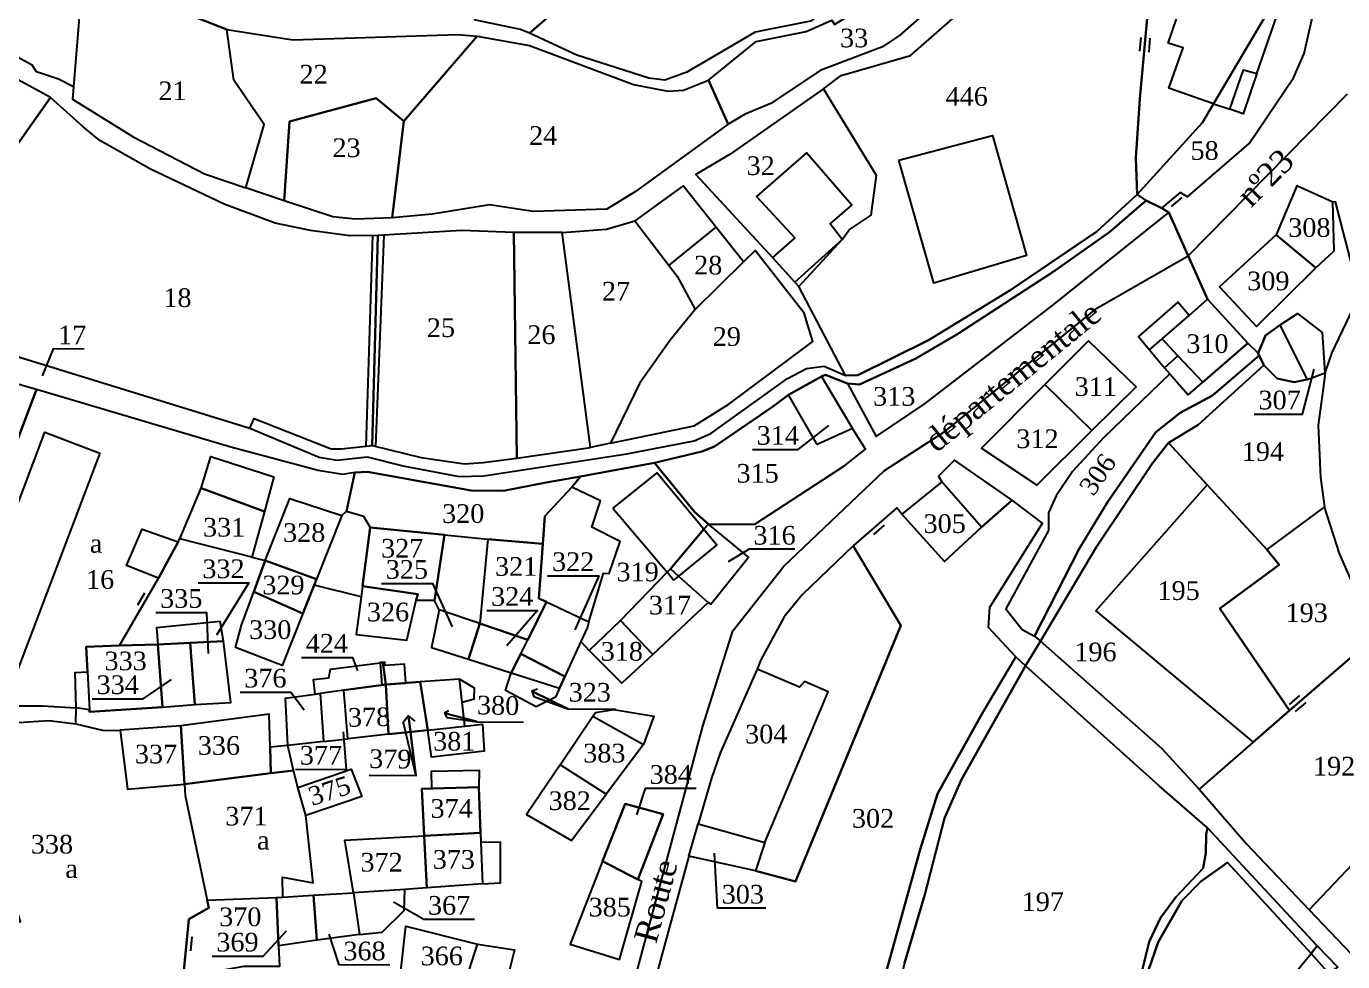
# Model space of a CAD drawing. Extents: x 1207165 to 1207735, y 6152763 to 6153552.
# Drawn here: x 1207288.2 to 1207429.3, y 6153245.1 to 6153345.3 of the extents above; entities that cross this region are included whole.
import ezdxf

# ---------------------------------------------------------------- set-up
doc = ezdxf.new("R2010")
doc.units = 0
doc.linetypes.add('CONTINU', pattern=[0])
doc.layers.get('0').update_dxf_attribs({"linetype": 'CONTINU'})
for name, color, linetype in [('1LIEUDIT', 7, 'CONTINU'), ('1PARCELLE', 7, 'CONTINU'), ('1SUBDFISC', 7, 'CONTINU'), ('1TRONFLUV', 7, 'CONTINU'), ('1ZONCOMM', 7, 'CONTINU'), ('3BATIDUR', 7, 'CONTINU'), ('3BATILEGER', 7, 'CONTINU'), ('3CHEMIN', 7, 'CONTINU'), ('3FISCLINE', 7, 'CONTINUOUS'), ('3FLECHEPAR', 7, 'CONTINU'), ('3LIMNONPARC', 7, 'CONTINU'), ('3MURMI', 7, 'CONTINU'), ('3MURNONMI', 7, 'CONTINU'), ('3PARCELLETEX', 7, 'CONTINU'), ('3PONT', 7, 'CONTINU'), ('3SENTIER', 7, 'CONTINU'), ('3SUBDFISCTEX', 7, 'CONTINU'), ('3ZONCOMMTEX', 7, 'CONTINU')]:
    doc.layers.add(name, color=color, linetype=linetype)
doc.styles.get("Standard").update_dxf_attribs({"font": 'Times New Roman'})

# ---------------------------------------------------------------- blocks, each defined once
blk = doc.blocks.new('MURNOMI')
blk.add_line((-0.75, 0.5), (0.75, 0.5))
blk = doc.blocks.new('MURMI')
for p, q in [((-0.75, 0.5), (0.75, 0.5)), ((-0.75, -0.5), (0.75, -0.5))]:
    blk.add_line(p, q)

msp = doc.modelspace()

# ---------------------------------------------------------------- linework, layer by layer
at = {"layer": '1LIEUDIT'}
for points in [[(1207382.34, 6153244.95), (1207384.54, 6153252.29), (1207386.63, 6153260.46), (1207388.48, 6153264.6), (1207395.33, 6153276.8), (1207396.93, 6153279.44), (1207402.94, 6153289.53), (1207408.96, 6153298.5), (1207410.65, 6153300.69), (1207413.85, 6153302.61), (1207420.88, 6153309.01), (1207420.37, 6153310.05), (1207420.26, 6153310.28), (1207419.18, 6153311.37), (1207414.86, 6153316.09), (1207410.71, 6153325.35), (1207409.93, 6153325.82), (1207408.26, 6153326.66), (1207407.3, 6153327.29), (1207407.15, 6153331.21), (1207407.59, 6153337.55), (1207408.52, 6153347.75)], [(1207274.74, 6153269.9), (1207290.62, 6153270.92), (1207293.5, 6153270.57), (1207293.54, 6153272.3), (1207293.44, 6153276.08), (1207294.77, 6153276.14), (1207294.63, 6153278.83), (1207298.2, 6153278.98), (1207302.39, 6153286.19), (1207304.5, 6153290.07), (1207304.67, 6153290.39), (1207306.97, 6153295.83), (1207313.73, 6153293.34), (1207312.39, 6153288.44), (1207313.83, 6153288.07), (1207316.47, 6153294.73), (1207322.02, 6153292.88), (1207322.54, 6153293.36), (1207323.41, 6153297.49), (1207324.78, 6153297.56), (1207335.9, 6153295.56), (1207339.38, 6153295.54), (1207343.94, 6153296.42), (1207347.62, 6153297.06), (1207355.57, 6153298.54), (1207360.62, 6153299.76), (1207362, 6153300.28), (1207368.21, 6153304.53), (1207369.91, 6153305.81), (1207373.46, 6153307.8), (1207373.88, 6153307.98), (1207376.24, 6153307.03), (1207377.54, 6153306.94), (1207383.59, 6153309.71), (1207387.96, 6153312.29), (1207398.31, 6153319.01), (1207404.38, 6153323.28), (1207408.26, 6153326.66), (1207409.93, 6153325.82), (1207410.71, 6153325.35), (1207414.86, 6153316.09), (1207419.18, 6153311.37), (1207420.26, 6153310.28), (1207420.37, 6153310.05), (1207420.88, 6153309.01), (1207413.85, 6153302.61), (1207410.65, 6153300.69), (1207408.96, 6153298.5), (1207402.94, 6153289.53), (1207396.93, 6153279.44), (1207395.33, 6153276.8), (1207388.48, 6153264.6), (1207386.63, 6153260.46), (1207384.54, 6153252.29), (1207382.34, 6153244.95)]]:
    msp.add_lwpolyline(points, dxfattribs=at)
at = {"layer": '1PARCELLE'}
for points in [[(1207381.79, 6153358.43), (1207380.64, 6153353.5), (1207379.72, 6153351.07), (1207379.49, 6153350.46), (1207373.89, 6153347.04), (1207372.29, 6153345.86), (1207366.35, 6153344.68), (1207359.02, 6153340.38), (1207356.67, 6153339.55), (1207354.95, 6153339.75), (1207347.24, 6153342.21), (1207342.15, 6153344.57), (1207345.35, 6153347.33), (1207349.45, 6153348.79), (1207350.45, 6153349.46), (1207352.47, 6153350.41), (1207364.82, 6153358.61), (1207374.57, 6153370.34), (1207381.79, 6153358.43)], [(1207294.12, 6153349.37), (1207293.26, 6153338.84), (1207291.66, 6153339.66), (1207289.31, 6153340.44), (1207288.82, 6153341.14), (1207274.46, 6153348.98), (1207269.98, 6153351.7), (1207268.52, 6153353.39), (1207266.95, 6153355.91), (1207264.61, 6153361.39), (1207268.67, 6153358.68), (1207278.13, 6153354.03), (1207287.61, 6153349.63), (1207294.12, 6153349.37)], [(1207407.3, 6153327.29), (1207408.26, 6153326.66), (1207409.93, 6153325.82), (1207411.96, 6153327.49), (1207412.69, 6153327.05), (1207419.3, 6153332.77), (1207424.08, 6153339.78), (1207425.2, 6153342.41), (1207426.09, 6153346.31), (1207425.81, 6153347.48), (1207428.51, 6153360.72), (1207427.49, 6153361.57), (1207427.27, 6153360.87), (1207422.02, 6153360.15), (1207421.11, 6153358.88), (1207421.64, 6153358.26), (1207424.13, 6153355.34), (1207423.9, 6153354.79), (1207422.02, 6153350.51), (1207423.1, 6153349.89), (1207415.49, 6153337.02), (1207414.29, 6153334.99), (1207407.3, 6153327.29)], [(1207409.27, 6153356.12), (1207408.52, 6153347.75), (1207407.59, 6153337.55), (1207407.15, 6153331.21), (1207407.3, 6153327.29), (1207414.29, 6153334.99), (1207415.49, 6153337.02), (1207423.1, 6153349.89), (1207422.02, 6153350.51), (1207423.9, 6153354.79), (1207424.13, 6153355.34), (1207421.64, 6153358.26), (1207421.11, 6153358.88), (1207419.59, 6153359.42), (1207414.56, 6153358.21), (1207411.74, 6153357.27), (1207409.27, 6153356.12)], [(1207361.36, 6153339.55), (1207366.45, 6153343.68), (1207371.82, 6153344.75), (1207374.55, 6153345.98), (1207374.84, 6153345.51), (1207380.82, 6153349.2), (1207380.52, 6153349.71), (1207381.07, 6153350.47), (1207383.16, 6153356.68), (1207383.53, 6153357.11), (1207386.58, 6153354.07), (1207384.99, 6153351.53), (1207387.1, 6153349), (1207381.87, 6153344.35), (1207380, 6153343.1), (1207373.32, 6153340.59), (1207368.04, 6153337.03), (1207365.27, 6153335.88), (1207363.46, 6153334.83), (1207361.36, 6153339.55)], [(1207294.12, 6153349.37), (1207293.26, 6153338.84), (1207293.14, 6153337.52), (1207299.65, 6153333.46), (1207307.32, 6153329.5), (1207311.74, 6153328.02), (1207313.7, 6153334.8), (1207310.47, 6153339.53), (1207309.72, 6153344.97), (1207304.95, 6153346.84), (1207294.12, 6153349.37)], [(1207263.63, 6153328.37), (1207276.08, 6153318.36), (1207276.43, 6153318.76), (1207286.85, 6153332.12), (1207290.8, 6153337.69), (1207277.28, 6153345.04), (1207269.71, 6153333.82), (1207266.47, 6153330.78), (1207263.63, 6153328.37)], [(1207311.74, 6153328.02), (1207313.7, 6153334.8), (1207310.47, 6153339.53), (1207309.72, 6153344.97), (1207316.78, 6153343.86), (1207334.46, 6153344.43), (1207336.55, 6153344.27), (1207328.67, 6153335.15), (1207325.72, 6153337.61), (1207316.43, 6153335.1), (1207315.85, 6153326.6), (1207311.74, 6153328.02)], [(1207328.67, 6153335.15), (1207336.55, 6153344.27), (1207342.15, 6153343.27), (1207353.31, 6153339.06), (1207356.97, 6153338.35), (1207358.65, 6153338.46), (1207361.36, 6153339.55), (1207363.46, 6153334.83), (1207353.51, 6153327.61), (1207350.44, 6153325.71), (1207342.53, 6153325.48), (1207337.86, 6153326.18), (1207331.72, 6153325.17), (1207327.44, 6153324.79), (1207328.67, 6153335.15)], [(1207371.02, 6153317.43), (1207375.68, 6153322.45), (1207376.42, 6153323.49), (1207378.78, 6153325.09), (1207379.34, 6153329.34), (1207373.67, 6153338.61), (1207363.67, 6153331.62), (1207360, 6153329.43), (1207368.19, 6153320.55), (1207370.61, 6153317.9), (1207371.02, 6153317.43)], [(1207276.43, 6153318.76), (1207281.09, 6153314.7), (1207285.01, 6153311.53), (1207287.38, 6153309.91), (1207312.18, 6153302.26), (1207312.64, 6153303.28), (1207320.88, 6153300.05), (1207321.99, 6153300.03), (1207325.27, 6153300.39), (1207325.91, 6153322.89), (1207322.89, 6153322.86), (1207318.68, 6153323.43), (1207314.87, 6153324.21), (1207309.43, 6153326.25), (1207301.51, 6153330.01), (1207296.1, 6153333.06), (1207294.3, 6153334.53), (1207290.8, 6153337.69), (1207286.85, 6153332.12), (1207276.43, 6153318.76)], [(1207315.85, 6153326.6), (1207316.43, 6153335.1), (1207325.72, 6153337.61), (1207328.67, 6153335.15), (1207327.44, 6153324.79), (1207323.51, 6153324.63), (1207321.06, 6153324.89), (1207315.85, 6153326.6)], [(1207359.91, 6153314.98), (1207365.11, 6153320.09), (1207358.62, 6153328.21), (1207353.44, 6153324.46), (1207357.97, 6153318.54), (1207359.91, 6153314.98)], [(1207426.45, 6153319.43), (1207428.42, 6153321.24), (1207428.29, 6153326.45), (1207424.42, 6153328.23), (1207422.2, 6153322.98), (1207426.45, 6153319.43)], [(1207408.26, 6153326.66), (1207404.38, 6153323.28), (1207398.31, 6153319.01), (1207387.96, 6153312.29), (1207383.59, 6153309.71), (1207377.54, 6153306.94), (1207376.24, 6153307.03), (1207379.32, 6153301.37), (1207384.59, 6153304.89), (1207398.26, 6153315.44), (1207410.71, 6153325.35), (1207409.93, 6153325.82), (1207408.26, 6153326.66)], [(1207359.91, 6153314.98), (1207357.25, 6153311.7), (1207353.96, 6153307.04), (1207350.85, 6153300.65), (1207348.69, 6153300.2), (1207345.67, 6153323.21), (1207350.42, 6153323.58), (1207353.44, 6153324.46), (1207357.97, 6153318.54), (1207359.91, 6153314.98)], [(1207340.79, 6153299.05), (1207340.49, 6153323.22), (1207334.91, 6153323.42), (1207325.91, 6153322.89), (1207325.27, 6153300.39), (1207330.55, 6153299.11), (1207335.18, 6153298.42), (1207337.19, 6153298.56), (1207340.79, 6153299.05)], [(1207348.69, 6153300.2), (1207345.67, 6153323.21), (1207340.49, 6153323.22), (1207340.79, 6153299.05), (1207348.69, 6153300.2)], [(1207426.45, 6153319.43), (1207422.2, 6153322.98), (1207416.14, 6153317.4), (1207420.11, 6153313.13), (1207426.45, 6153319.43)], [(1207359.91, 6153314.98), (1207357.25, 6153311.7), (1207353.96, 6153307.04), (1207350.85, 6153300.65), (1207359.82, 6153302.52), (1207363.54, 6153304.82), (1207372.54, 6153311.55), (1207371.61, 6153314.57), (1207366.35, 6153321.29), (1207365.11, 6153320.09), (1207359.91, 6153314.98)], [(1207289.31, 6153306.4), (1207287.4, 6153306.94), (1207284.11, 6153308.71), (1207276, 6153315.59), (1207260.29, 6153311.76), (1207260.7, 6153309.14), (1207265.5, 6153288.83), (1207266.14, 6153287.66), (1207270.08, 6153280.54), (1207271.6, 6153277.82), (1207273.02, 6153276.71), (1207277.09, 6153274.1), (1207289.31, 6153306.4)], [(1207419.18, 6153311.37), (1207414.86, 6153316.09), (1207412.86, 6153314.33), (1207411.65, 6153315.76), (1207407.45, 6153312.07), (1207408.62, 6153310.64), (1207410.25, 6153308.71), (1207411.67, 6153310.01), (1207414.34, 6153307.18), (1207419.18, 6153311.37)], [(1207420.88, 6153309.01), (1207422.3, 6153307.56), (1207424.15, 6153307.17), (1207425.54, 6153307.47), (1207427.45, 6153308.2), (1207427.17, 6153312.5), (1207424.54, 6153314.55), (1207422.6, 6153313.29), (1207421.07, 6153312.18), (1207420.26, 6153310.28), (1207420.37, 6153310.05), (1207420.88, 6153309.01)], [(1207419.18, 6153311.37), (1207414.34, 6153307.18), (1207411.67, 6153310.01), (1207410.25, 6153308.71), (1207410.82, 6153308.06), (1207403.68, 6153301.21), (1207400.38, 6153297.61), (1207398.63, 6153295.01), (1207397.79, 6153293.18), (1207397.81, 6153291.28), (1207393.21, 6153282.89), (1207394.99, 6153280.67), (1207396.28, 6153279.96), (1207401.1, 6153289.32), (1207404.13, 6153294.34), (1207409.31, 6153301.84), (1207411.92, 6153303.89), (1207415.38, 6153305.74), (1207420.37, 6153310.05), (1207420.26, 6153310.28), (1207419.18, 6153311.37)], [(1207397.42, 6153306.93), (1207402.07, 6153311.6), (1207407.2, 6153306.69), (1207402.44, 6153301.99), (1207397.42, 6153306.93)], [(1207410.65, 6153300.69), (1207413.85, 6153302.61), (1207420.88, 6153309.01), (1207422.3, 6153307.56), (1207424.15, 6153307.17), (1207425.54, 6153307.47), (1207427.45, 6153308.2), (1207427.23, 6153306.51), (1207426.72, 6153302.57), (1207426.94, 6153296.97), (1207427.4, 6153293.81), (1207421.2, 6153289.24), (1207414.82, 6153296.19), (1207410.65, 6153300.69)], [(1207373.46, 6153307.8), (1207376.78, 6153302.22), (1207373.01, 6153300.51), (1207369.91, 6153305.81), (1207373.46, 6153307.8)], [(1207293.54, 6153272.3), (1207293.44, 6153276.08), (1207294.77, 6153276.14), (1207294.63, 6153278.83), (1207298.2, 6153278.98), (1207302.39, 6153286.19), (1207304.5, 6153290.07), (1207304.67, 6153290.39), (1207306.97, 6153295.83), (1207313.73, 6153293.34), (1207312.39, 6153288.44), (1207313.83, 6153288.07), (1207316.47, 6153294.73), (1207322.02, 6153292.88), (1207322.54, 6153293.36), (1207323.41, 6153297.49), (1207322.11, 6153297.3), (1207319.49, 6153297.72), (1207310.13, 6153300.21), (1207289.31, 6153306.4), (1207277.09, 6153274.1), (1207280.73, 6153272.5), (1207289.93, 6153272.49), (1207293.54, 6153272.3)], [(1207376.78, 6153302.22), (1207373.01, 6153300.51), (1207369.91, 6153305.81), (1207368.21, 6153304.53), (1207362, 6153300.28), (1207360.62, 6153299.76), (1207355.57, 6153298.54), (1207359.84, 6153293.29), (1207361.33, 6153291.98), (1207366.3, 6153291.97), (1207375.97, 6153298.27), (1207378.19, 6153300), (1207376.78, 6153302.22)], [(1207397.42, 6153306.93), (1207402.44, 6153301.99), (1207396.54, 6153296.16), (1207390.61, 6153300.12), (1207397.42, 6153306.93)], [(1207410.65, 6153300.69), (1207414.82, 6153296.19), (1207402.87, 6153282.69), (1207419.75, 6153268.62), (1207413.94, 6153263.58), (1207409.96, 6153267.94), (1207396.93, 6153279.44), (1207402.94, 6153289.53), (1207408.96, 6153298.5), (1207410.65, 6153300.69)], [(1207393.9, 6153294.54), (1207387.73, 6153298.84), (1207386.01, 6153297.12), (1207386.36, 6153296.49), (1207382.07, 6153293.05), (1207386.63, 6153287.97), (1207390.6, 6153291.63), (1207393.9, 6153294.54)], [(1207347.62, 6153297.06), (1207343.94, 6153296.42), (1207339.38, 6153295.54), (1207335.9, 6153295.56), (1207324.78, 6153297.56), (1207323.41, 6153297.49), (1207322.54, 6153293.36), (1207324.37, 6153292.84), (1207325.06, 6153291.61), (1207333.05, 6153290.83), (1207337.69, 6153290.36), (1207343.58, 6153289.85), (1207343.81, 6153292.81), (1207346.7, 6153295.95), (1207347.62, 6153297.06)], [(1207355.57, 6153298.54), (1207347.62, 6153297.06), (1207346.7, 6153295.95), (1207343.81, 6153292.81), (1207343.58, 6153289.85), (1207343.15, 6153284.02), (1207343.99, 6153283.63), (1207348.52, 6153281.49), (1207348.36, 6153280.93), (1207347.66, 6153279.39), (1207348.56, 6153278.44), (1207351.9, 6153281.64), (1207356.9, 6153286.81), (1207357.27, 6153287.19), (1207360.86, 6153291.42), (1207361.33, 6153291.98), (1207359.84, 6153293.29), (1207355.57, 6153298.54)], [(1207304.67, 6153290.39), (1207306.97, 6153295.83), (1207313.73, 6153293.34), (1207312.39, 6153288.44), (1207304.67, 6153290.39)], [(1207421.2, 6153289.24), (1207414.82, 6153296.19), (1207402.87, 6153282.69), (1207419.75, 6153268.62), (1207423.64, 6153272), (1207416.16, 6153282.94), (1207422.53, 6153287.62), (1207421.2, 6153289.24)], [(1207313.83, 6153288.07), (1207316.47, 6153294.73), (1207322.02, 6153292.88), (1207322.54, 6153293.36), (1207324.37, 6153292.84), (1207325.06, 6153291.61), (1207324.25, 6153285.33), (1207324.09, 6153284.17), (1207319.06, 6153285.42), (1207319.32, 6153286.09), (1207313.83, 6153288.07)], [(1207427.4, 6153293.81), (1207421.2, 6153289.24), (1207422.53, 6153287.62), (1207416.16, 6153282.94), (1207423.64, 6153272), (1207433.32, 6153280.37), (1207431.03, 6153284.17), (1207429, 6153288.82), (1207427.4, 6153293.81)], [(1207330.01, 6153283.84), (1207330.17, 6153284.47), (1207324.25, 6153285.33), (1207325.06, 6153291.61), (1207333.05, 6153290.83), (1207331.98, 6153283.78), (1207330.01, 6153283.84)], [(1207361.33, 6153291.98), (1207360.86, 6153291.42), (1207357.27, 6153287.19), (1207358.14, 6153286.41), (1207361.32, 6153283.56), (1207361.6, 6153283.38), (1207365.63, 6153288.42), (1207361.33, 6153291.98)], [(1207341.97, 6153279.59), (1207336.83, 6153281.31), (1207332.46, 6153282.78), (1207331.98, 6153283.78), (1207333.05, 6153290.83), (1207337.69, 6153290.36), (1207343.58, 6153289.85), (1207343.15, 6153284.02), (1207343.99, 6153283.63), (1207341.97, 6153279.59)], [(1207360.23, 6153259.85), (1207367.4, 6153257.87), (1207366.39, 6153254.83), (1207370.67, 6153253.69), (1207381.97, 6153281.12), (1207376.86, 6153289.64), (1207371.38, 6153284.39), (1207369.47, 6153282.03), (1207366.97, 6153277.45), (1207366.55, 6153276.42), (1207362.63, 6153267.55), (1207361.65, 6153264.76), (1207360.23, 6153259.85)], [(1207313.83, 6153288.07), (1207319.32, 6153286.09), (1207319.06, 6153285.42), (1207317.85, 6153282.39), (1207312.6, 6153284.72), (1207313.83, 6153288.07)], [(1207351.9, 6153281.64), (1207356.9, 6153286.81), (1207357.27, 6153287.19), (1207358.14, 6153286.41), (1207361.32, 6153283.56), (1207355.36, 6153278.01), (1207351.9, 6153281.64)], [(1207317.85, 6153282.39), (1207315.64, 6153276.81), (1207310.64, 6153278.75), (1207311.28, 6153281.15), (1207312.6, 6153284.72), (1207317.85, 6153282.39)], [(1207324.09, 6153284.17), (1207323.57, 6153280.14), (1207329, 6153279.53), (1207330.01, 6153283.84), (1207330.17, 6153284.47), (1207324.25, 6153285.33), (1207324.09, 6153284.17)], [(1207341.97, 6153279.59), (1207343.99, 6153283.63), (1207348.52, 6153281.49), (1207348.36, 6153280.93), (1207347.66, 6153279.39), (1207345.94, 6153275.63), (1207341.22, 6153278.09), (1207341.97, 6153279.59)], [(1207336.83, 6153281.31), (1207332.46, 6153282.78), (1207331.66, 6153278.74), (1207335.63, 6153277.52), (1207336.83, 6153281.31)], [(1207302.32, 6153279.08), (1207305.76, 6153279.26), (1207309.33, 6153279.45), (1207309, 6153281.55), (1207302.18, 6153280.85), (1207302.32, 6153279.08)], [(1207341.97, 6153279.59), (1207336.83, 6153281.31), (1207335.63, 6153277.52), (1207340.2, 6153276.04), (1207341.22, 6153278.09), (1207341.97, 6153279.59)], [(1207348.56, 6153278.44), (1207351.9, 6153281.64), (1207355.36, 6153278.01), (1207352.07, 6153274.94), (1207348.56, 6153278.44)], [(1207423.64, 6153272), (1207419.75, 6153268.62), (1207413.94, 6153263.58), (1207419.02, 6153257.72), (1207425.73, 6153250.65), (1207443.31, 6153269.14), (1207437.57, 6153275.13), (1207435.06, 6153277.92), (1207433.32, 6153280.37), (1207423.64, 6153272)], [(1207293.54, 6153272.3), (1207293.44, 6153276.08), (1207294.77, 6153276.14), (1207294.63, 6153278.83), (1207298.2, 6153278.98), (1207302.32, 6153279.08), (1207302.82, 6153272.38), (1207294.99, 6153271.86), (1207294.98, 6153272.06), (1207293.54, 6153272.3)], [(1207302.32, 6153279.08), (1207302.82, 6153272.38), (1207306.27, 6153272.64), (1207305.76, 6153279.26), (1207302.32, 6153279.08)], [(1207305.76, 6153279.26), (1207306.27, 6153272.64), (1207310.15, 6153272.86), (1207309.33, 6153279.45), (1207305.76, 6153279.26)], [(1207341.22, 6153278.09), (1207345.94, 6153275.63), (1207345.37, 6153274.4), (1207344.94, 6153273.45), (1207342.87, 6153272.4), (1207339.59, 6153274.14), (1207340.2, 6153276.04), (1207341.22, 6153278.09)], [(1207326.74, 6153274.79), (1207322.24, 6153274.18), (1207319.71, 6153273.84), (1207319.17, 6153273.76), (1207318.99, 6153275.32), (1207320.65, 6153275.52), (1207320.83, 6153276.44), (1207326.43, 6153277.13), (1207326.74, 6153274.79)], [(1207378.5, 6153229.15), (1207387.3, 6153228.55), (1207404.24, 6153227.07), (1207406.58, 6153239.04), (1207408.58, 6153247.23), (1207409.8, 6153249.8), (1207411.44, 6153252.02), (1207414.39, 6153255.12), (1207414.68, 6153256.76), (1207414.7, 6153258.73), (1207414.86, 6153259.44), (1207409.65, 6153263.93), (1207395.33, 6153276.8), (1207388.48, 6153264.6), (1207386.63, 6153260.46), (1207384.54, 6153252.29), (1207382.34, 6153244.95), (1207379.85, 6153234.94), (1207378.5, 6153229.15)], [(1207326.74, 6153274.79), (1207327.03, 6153269.46), (1207322.67, 6153268.97), (1207322.24, 6153274.18), (1207326.74, 6153274.79)], [(1207331.24, 6153269.91), (1207330.44, 6153275.06), (1207326.74, 6153274.79), (1207327.03, 6153269.46), (1207331.24, 6153269.91)], [(1207331.24, 6153269.91), (1207335.22, 6153270.34), (1207334.93, 6153272.89), (1207336.23, 6153273.25), (1207336.24, 6153274.38), (1207334.66, 6153275.35), (1207330.44, 6153275.06), (1207331.24, 6153269.91)], [(1207316.23, 6153268.27), (1207316, 6153273.33), (1207319.17, 6153273.76), (1207319.71, 6153273.84), (1207320.06, 6153268.69), (1207316.23, 6153268.27)], [(1207322.67, 6153268.97), (1207322.24, 6153274.18), (1207319.71, 6153273.84), (1207320.06, 6153268.69), (1207322.67, 6153268.97)], [(1207350.38, 6153263.04), (1207345.43, 6153266.2), (1207348.93, 6153271.4), (1207349.22, 6153271.79), (1207351.21, 6153272.12), (1207355.48, 6153271.41), (1207354.39, 6153268.37), (1207350.38, 6153263.04)], [(1207305.03, 6153243.39), (1207284.88, 6153239.59), (1207281.93, 6153247.4), (1207280.15, 6153252.31), (1207277.11, 6153260.64), (1207276.33, 6153263.53), (1207274.74, 6153269.9), (1207290.62, 6153270.92), (1207293.5, 6153270.57), (1207296.5, 6153269.88), (1207298.26, 6153269.91), (1207299.06, 6153263.56), (1207305.15, 6153264.11), (1207305.23, 6153262.91), (1207307.59, 6153251.69), (1207307.77, 6153250.86), (1207305.62, 6153249.64), (1207305.03, 6153243.39)], [(1207305.15, 6153264.11), (1207314.43, 6153265.28), (1207316.85, 6153265.59), (1207316.23, 6153268.27), (1207314.36, 6153268.07), (1207314.25, 6153271.62), (1207304.77, 6153270.36), (1207305.15, 6153264.11)], [(1207331.24, 6153269.91), (1207335.22, 6153270.34), (1207337.13, 6153270.55), (1207337.31, 6153267.66), (1207331.63, 6153267), (1207331.24, 6153269.91)], [(1207298.26, 6153269.91), (1207299.06, 6153263.56), (1207305.15, 6153264.11), (1207304.77, 6153270.36), (1207298.26, 6153269.91)], [(1207425.73, 6153250.65), (1207443.31, 6153269.14), (1207449.95, 6153262.38), (1207443.32, 6153248.87), (1207437.35, 6153239.18), (1207432.52, 6153243.55), (1207425.73, 6153250.65)], [(1207350.38, 6153263.04), (1207345.43, 6153266.2), (1207341.83, 6153260.87), (1207346.64, 6153258.08), (1207350.38, 6153263.04)], [(1207305.15, 6153264.11), (1207305.23, 6153262.91), (1207307.59, 6153251.69), (1207315.04, 6153251.97), (1207315.7, 6153252.01), (1207315.66, 6153254.16), (1207318.97, 6153253.53), (1207318.17, 6153260.76), (1207317.3, 6153263.75), (1207316.85, 6153265.59), (1207314.43, 6153265.28), (1207305.15, 6153264.11)], [(1207318.17, 6153260.76), (1207317.3, 6153263.75), (1207323.03, 6153265.73), (1207324.17, 6153262.78), (1207318.17, 6153260.76)], [(1207330.86, 6153258.56), (1207336.91, 6153258.89), (1207336.73, 6153263.8), (1207330.6, 6153263.63), (1207330.86, 6153258.56)], [(1207349.98, 6153255.85), (1207353.76, 6153253.91), (1207356.49, 6153260.89), (1207352.41, 6153262.02), (1207349.98, 6153255.85)], [(1207359.23, 6153256.4), (1207360.23, 6153259.85), (1207367.4, 6153257.87), (1207366.39, 6153254.83), (1207359.23, 6153256.4)], [(1207330.86, 6153258.56), (1207331.15, 6153253.01), (1207328.8, 6153252.84), (1207323.3, 6153252.46), (1207322.36, 6153258.11), (1207330.86, 6153258.56)], [(1207330.86, 6153258.56), (1207336.91, 6153258.89), (1207336.94, 6153257.86), (1207337.1, 6153253.42), (1207331.15, 6153253.01), (1207330.86, 6153258.56)], [(1207349.98, 6153255.85), (1207346.51, 6153246.96), (1207351.79, 6153245.33), (1207354.18, 6153253.69), (1207353.76, 6153253.91), (1207349.98, 6153255.85)], [(1207405.04, 6153208.37), (1207406.08, 6153209.6), (1207407.96, 6153211.52), (1207413.47, 6153225.31), (1207416.87, 6153231.91), (1207421.95, 6153241.1), (1207425.94, 6153245.97), (1207416.97, 6153255.71), (1207414.13, 6153253.7), (1207412.08, 6153251.63), (1207409.56, 6153247.18), (1207408.17, 6153243.15), (1207406.79, 6153236.92), (1207406.04, 6153232.46), (1207403.95, 6153222.05), (1207402.22, 6153216.18), (1207401.66, 6153212.73), (1207401.61, 6153210.05), (1207400.81, 6153208.97), (1207403.4, 6153208.47), (1207405.04, 6153208.37)], [(1207315.23, 6153246.78), (1207315.04, 6153251.97), (1207315.7, 6153252.01), (1207319.01, 6153252.23), (1207319.36, 6153247.39), (1207315.23, 6153246.78)], [(1207323.3, 6153252.46), (1207323.92, 6153247.99), (1207319.36, 6153247.39), (1207319.01, 6153252.23), (1207323.3, 6153252.46)], [(1207328.8, 6153252.84), (1207323.3, 6153252.46), (1207323.92, 6153247.99), (1207326.36, 6153248.25), (1207328.73, 6153250.58), (1207328.8, 6153252.84)], [(1207305.03, 6153243.39), (1207305.62, 6153249.64), (1207307.77, 6153250.86), (1207307.59, 6153251.69), (1207315.04, 6153251.97), (1207315.23, 6153246.78), (1207315.36, 6153244.57), (1207311.51, 6153244.57), (1207307.9, 6153243.93), (1207305.03, 6153243.39)], [(1207339.57, 6153242.51), (1207335.37, 6153243.18), (1207335.02, 6153242.14), (1207328.33, 6153243.76), (1207328.89, 6153248.9), (1207336.59, 6153246.98), (1207340.56, 6153246.38), (1207339.57, 6153242.51)]]:
    msp.add_lwpolyline(points, close=True, dxfattribs=at)
for points in [[(1207408.52, 6153347.75), (1207407.59, 6153337.55), (1207407.15, 6153331.21), (1207407.3, 6153327.29), (1207402.99, 6153323.31), (1207393.77, 6153317.07), (1207384.92, 6153311.68), (1207377.36, 6153307.92), (1207376.05, 6153307.88), (1207371.02, 6153317.43), (1207371.02, 6153317.43), (1207375.68, 6153322.45), (1207376.42, 6153323.49), (1207378.78, 6153325.09), (1207379.34, 6153329.34), (1207373.67, 6153338.61), (1207375.58, 6153340.04), (1207382.99, 6153342.17), (1207390.06, 6153348.39)], [(1207304.95, 6153346.84), (1207309.72, 6153344.97), (1207316.78, 6153343.86), (1207334.46, 6153344.43), (1207336.55, 6153344.27), (1207342.15, 6153343.27), (1207353.31, 6153339.06), (1207356.97, 6153338.35), (1207358.65, 6153338.46), (1207361.36, 6153339.55), (1207366.45, 6153343.68), (1207371.82, 6153344.75), (1207374.55, 6153345.98)], [(1207372.29, 6153345.86), (1207366.35, 6153344.68), (1207359.02, 6153340.38), (1207356.67, 6153339.55), (1207354.95, 6153339.75), (1207347.24, 6153342.21), (1207342.15, 6153344.57), (1207341.18, 6153344.97), (1207336.21, 6153346.02)], [(1207287.38, 6153309.91), (1207312.18, 6153302.26), (1207319.62, 6153299.15), (1207321.52, 6153298.84), (1207324.75, 6153299.2), (1207328.59, 6153298.21), (1207334.63, 6153297.07), (1207337.27, 6153297.15), (1207352.59, 6153299.5), (1207359.81, 6153300.91), (1207361.59, 6153301.67), (1207369.8, 6153307.59), (1207371.84, 6153308.63), (1207373.74, 6153308.91), (1207376.05, 6153307.88), (1207377.36, 6153307.92), (1207384.92, 6153311.68), (1207393.77, 6153317.07), (1207402.99, 6153323.31), (1207407.3, 6153327.29), (1207408.26, 6153326.66), (1207404.38, 6153323.28), (1207398.31, 6153319.01), (1207387.96, 6153312.29), (1207383.59, 6153309.71), (1207377.54, 6153306.94), (1207376.24, 6153307.03), (1207373.88, 6153307.98), (1207373.46, 6153307.8), (1207373.46, 6153307.8), (1207369.91, 6153305.81), (1207368.21, 6153304.53), (1207362, 6153300.28), (1207360.62, 6153299.76), (1207355.57, 6153298.54), (1207347.62, 6153297.06), (1207343.94, 6153296.42), (1207339.38, 6153295.54), (1207335.9, 6153295.56), (1207324.78, 6153297.56), (1207323.41, 6153297.49), (1207322.11, 6153297.3), (1207319.49, 6153297.72), (1207310.13, 6153300.21), (1207289.31, 6153306.4), (1207287.4, 6153306.94)], [(1207380.12, 6153242.98), (1207384.04, 6153257.11), (1207385.91, 6153263.08), (1207390.68, 6153271.69), (1207394.29, 6153277.74), (1207391.37, 6153280.89), (1207391.52, 6153283.09), (1207397.16, 6153292.08), (1207393.9, 6153294.54), (1207393.9, 6153294.54), (1207390.6, 6153291.63), (1207386.63, 6153287.97), (1207382.07, 6153293.05), (1207381.52, 6153293.71), (1207376.86, 6153289.64), (1207381.97, 6153281.12), (1207370.67, 6153253.69), (1207366.39, 6153254.83), (1207359.23, 6153256.4), (1207352.46, 6153231.55)]]:
    msp.add_lwpolyline(points, dxfattribs=at)
at = {"layer": '1SUBDFISC'}
for points in [[(1207373.89, 6153347.04), (1207372.29, 6153345.86), (1207366.35, 6153344.68), (1207359.02, 6153340.38), (1207356.67, 6153339.55), (1207354.95, 6153339.75), (1207347.24, 6153342.21), (1207342.15, 6153344.57), (1207345.35, 6153347.33), (1207349.45, 6153348.79), (1207350.45, 6153349.46), (1207352.47, 6153350.41), (1207364.82, 6153358.61), (1207374.57, 6153370.34), (1207381.79, 6153358.43), (1207380.64, 6153353.5), (1207379.72, 6153351.07), (1207373.58, 6153361.51), (1207367.35, 6153357.61), (1207373.89, 6153347.04)], [(1207306.97, 6153295.83), (1207307.98, 6153299.21), (1207314.75, 6153297.05), (1207313.73, 6153293.34), (1207306.97, 6153295.83)], [(1207298.95, 6153287.55), (1207300.63, 6153291.42), (1207304.5, 6153290.07), (1207302.39, 6153286.19), (1207298.95, 6153287.55)], [(1207286.1, 6153254.03), (1207282.52, 6153265.17), (1207276.33, 6153263.53), (1207274.74, 6153269.9), (1207290.62, 6153270.92), (1207293.5, 6153270.57), (1207296.5, 6153269.88), (1207298.26, 6153269.91), (1207299.06, 6153263.56), (1207305.15, 6153264.11), (1207305.23, 6153262.91), (1207307.59, 6153251.69), (1207307.77, 6153250.86), (1207305.62, 6153249.64), (1207305.03, 6153243.39), (1207284.88, 6153239.59), (1207281.93, 6153247.4), (1207287.58, 6153249.41), (1207286.1, 6153254.03)], [(1207314.43, 6153265.28), (1207305.15, 6153264.11), (1207305.23, 6153262.91), (1207307.59, 6153251.69), (1207315.04, 6153251.97), (1207315.7, 6153252.01), (1207315.66, 6153254.16), (1207318.97, 6153253.53), (1207318.17, 6153260.76), (1207317.3, 6153263.75), (1207316.85, 6153265.59), (1207314.43, 6153265.28)]]:
    msp.add_lwpolyline(points, close=True, dxfattribs=at)
msp.add_lwpolyline([(1207280.73, 6153272.5), (1207289.93, 6153272.49), (1207293.54, 6153272.3), (1207293.44, 6153276.08), (1207294.77, 6153276.14), (1207294.63, 6153278.83), (1207298.2, 6153278.98), (1207302.39, 6153286.19), (1207298.95, 6153287.55), (1207300.63, 6153291.42), (1207304.5, 6153290.07), (1207304.67, 6153290.39), (1207306.97, 6153295.83), (1207307.98, 6153299.21), (1207314.75, 6153297.05), (1207313.73, 6153293.34), (1207312.39, 6153288.44), (1207313.83, 6153288.07), (1207316.47, 6153294.73), (1207322.02, 6153292.88), (1207322.54, 6153293.36), (1207323.41, 6153297.49), (1207322.11, 6153297.3), (1207319.49, 6153297.72), (1207310.13, 6153300.21), (1207289.31, 6153306.4), (1207289.31, 6153306.4), (1207277.09, 6153274.1)], dxfattribs=at)
at = {"layer": '1TRONFLUV'}
for points in [[(1207345.35, 6153347.33), (1207342.15, 6153344.57), (1207341.18, 6153344.97), (1207336.21, 6153346.02)], [(1207382.34, 6153244.95), (1207384.54, 6153252.29), (1207386.63, 6153260.46), (1207388.48, 6153264.6), (1207395.33, 6153276.8), (1207394.29, 6153277.74), (1207390.68, 6153271.69), (1207385.91, 6153263.08), (1207384.04, 6153257.11), (1207380.12, 6153242.98)], [(1207408.17, 6153243.15), (1207409.56, 6153247.18), (1207412.08, 6153251.63), (1207414.13, 6153253.7), (1207416.97, 6153255.71), (1207425.94, 6153245.97), (1207426.61, 6153246.79), (1207414.86, 6153259.44), (1207414.7, 6153258.73), (1207414.68, 6153256.76), (1207414.39, 6153255.12), (1207411.44, 6153252.02), (1207409.8, 6153249.8), (1207408.58, 6153247.23), (1207406.58, 6153239.04)]]:
    msp.add_lwpolyline(points, dxfattribs=at)
msp.add_lwpolyline([(1207396.28, 6153279.96), (1207396.93, 6153279.44), (1207402.94, 6153289.53), (1207408.96, 6153298.5), (1207410.65, 6153300.69), (1207413.85, 6153302.61), (1207420.88, 6153309.01), (1207420.37, 6153310.05), (1207415.38, 6153305.74), (1207411.92, 6153303.89), (1207409.31, 6153301.84), (1207404.13, 6153294.34), (1207401.1, 6153289.32), (1207396.28, 6153279.96)], close=True, dxfattribs=at)
at = {"layer": '1ZONCOMM'}
msp.add_lwpolyline([(1207313.17, 6153101.35), (1207317.51, 6153106.57), (1207333.39, 6153161.04), (1207337.19, 6153175.53), (1207340.81, 6153198.86), (1207344.32, 6153214.45), (1207350.6, 6153232.88), (1207353.62, 6153243.88), (1207360.73, 6153270.34), (1207363.94, 6153280.55), (1207369.42, 6153287.48), (1207380.2, 6153297.72), (1207386.67, 6153301.88), (1207403.04, 6153315.16), (1207412.78, 6153320.73), (1207429.84, 6153338.09)], dxfattribs=at)
at = {"layer": '3BATIDUR'}
for points in [[(1207419.27, 6153356.33), (1207423.9, 6153354.79), (1207422.02, 6153350.51), (1207423.1, 6153349.89), (1207415.49, 6153337.02), (1207410.69, 6153338.67), (1207412.23, 6153343), (1207410.64, 6153343.5), (1207412.87, 6153350.12), (1207414.77, 6153349.44), (1207417.11, 6153348.61), (1207417.79, 6153350.68), (1207416.8, 6153352.19), (1207418.28, 6153356.66), (1207419.27, 6153356.33)], [(1207425.02, 6153354.41), (1207423.9, 6153354.79), (1207422.02, 6153350.51), (1207423.1, 6153349.89), (1207415.49, 6153337.02), (1207417.22, 6153336.44), (1207418.71, 6153340.65), (1207420.14, 6153340.27), (1207425.02, 6153354.41)], [(1207381.76, 6153330.95), (1207391.81, 6153333.6), (1207395.44, 6153320.74), (1207385.52, 6153317.79), (1207381.76, 6153330.95)], [(1207375.68, 6153322.45), (1207374.39, 6153324.13), (1207376.7, 6153326.16), (1207371.84, 6153331.74), (1207366.5, 6153327.08), (1207370.61, 6153322.65), (1207368.19, 6153320.55), (1207370.61, 6153317.9), (1207375.68, 6153322.45)], [(1207359.91, 6153314.98), (1207365.11, 6153320.09), (1207358.62, 6153328.21), (1207353.44, 6153324.46), (1207357.97, 6153318.54), (1207359.91, 6153314.98)], [(1207426.45, 6153319.43), (1207428.42, 6153321.24), (1207428.29, 6153326.45), (1207424.42, 6153328.23), (1207422.2, 6153322.98), (1207426.45, 6153319.43)], [(1207409.97, 6153311.81), (1207412.86, 6153314.33), (1207411.65, 6153315.76), (1207407.45, 6153312.07), (1207408.62, 6153310.64), (1207409.97, 6153311.81)], [(1207409.97, 6153311.81), (1207412.86, 6153314.33), (1207414.86, 6153316.09), (1207419.18, 6153311.37), (1207414.34, 6153307.18), (1207411.67, 6153310.01), (1207409.97, 6153311.81)], [(1207422.6, 6153313.29), (1207425.54, 6153307.47), (1207424.15, 6153307.17), (1207422.3, 6153307.56), (1207420.88, 6153309.01), (1207420.37, 6153310.05), (1207420.26, 6153310.28), (1207421.07, 6153312.18), (1207422.6, 6153313.29)], [(1207397.42, 6153306.93), (1207402.07, 6153311.6), (1207407.2, 6153306.69), (1207402.44, 6153301.99), (1207397.42, 6153306.93)], [(1207414.34, 6153307.18), (1207411.67, 6153310.01), (1207410.25, 6153308.71), (1207410.82, 6153308.06), (1207412.76, 6153305.82), (1207414.34, 6153307.18)], [(1207376.78, 6153302.22), (1207373.01, 6153300.51), (1207369.91, 6153305.81), (1207373.46, 6153307.8), (1207376.78, 6153302.22)], [(1207397.42, 6153306.93), (1207390.61, 6153300.12), (1207396.54, 6153296.16), (1207402.44, 6153301.99), (1207397.42, 6153306.93)], [(1207281.41, 6153275.59), (1207281.41, 6153278.59), (1207290.19, 6153301.82), (1207296.09, 6153299.59), (1207286.99, 6153275.58), (1207281.41, 6153275.59)], [(1207313.73, 6153293.34), (1207306.97, 6153295.83), (1207307.98, 6153299.21), (1207314.75, 6153297.05), (1207313.73, 6153293.34)], [(1207351.07, 6153293.7), (1207356.9, 6153286.81), (1207357.27, 6153287.19), (1207360.86, 6153291.42), (1207355.8, 6153297.47), (1207351.07, 6153293.7)], [(1207312.39, 6153288.44), (1207304.67, 6153290.39), (1207306.97, 6153295.83), (1207313.73, 6153293.34), (1207312.39, 6153288.44)], [(1207348.52, 6153281.49), (1207350.08, 6153286.73), (1207350.7, 6153286.67), (1207351.88, 6153290.1), (1207348.83, 6153291.64), (1207349.75, 6153294.47), (1207346.7, 6153295.95), (1207343.81, 6153292.81), (1207343.58, 6153289.85), (1207343.15, 6153284.02), (1207343.99, 6153283.63), (1207348.52, 6153281.49)], [(1207390.6, 6153291.63), (1207386.36, 6153296.49), (1207382.07, 6153293.05), (1207386.63, 6153287.97), (1207390.6, 6153291.63)], [(1207319.32, 6153286.09), (1207313.83, 6153288.07), (1207316.47, 6153294.73), (1207322.02, 6153292.88), (1207319.32, 6153286.09)], [(1207333.05, 6153290.83), (1207325.06, 6153291.61), (1207324.25, 6153285.33), (1207330.17, 6153284.47), (1207330.01, 6153283.84), (1207331.98, 6153283.78), (1207333.05, 6153290.83)], [(1207337.69, 6153290.36), (1207336.83, 6153281.31), (1207341.97, 6153279.59), (1207343.99, 6153283.63), (1207343.15, 6153284.02), (1207343.58, 6153289.85), (1207337.69, 6153290.36)], [(1207358.14, 6153286.41), (1207357.27, 6153287.19), (1207360.86, 6153291.42), (1207362.24, 6153289.76), (1207358.14, 6153286.41)], [(1207319.32, 6153286.09), (1207313.83, 6153288.07), (1207312.6, 6153284.72), (1207317.85, 6153282.39), (1207319.06, 6153285.42), (1207319.32, 6153286.09)], [(1207358.14, 6153286.41), (1207357.6, 6153285.97), (1207356.9, 6153286.81), (1207357.27, 6153287.19), (1207358.14, 6153286.41)], [(1207317.85, 6153282.39), (1207315.64, 6153276.81), (1207310.64, 6153278.75), (1207311.28, 6153281.15), (1207312.6, 6153284.72), (1207317.85, 6153282.39)], [(1207324.25, 6153285.33), (1207324.09, 6153284.17), (1207323.57, 6153280.14), (1207329, 6153279.53), (1207330.01, 6153283.84), (1207330.17, 6153284.47), (1207324.25, 6153285.33)], [(1207343.99, 6153283.63), (1207348.52, 6153281.49), (1207348.36, 6153280.93), (1207347.66, 6153279.39), (1207345.94, 6153275.63), (1207341.22, 6153278.09), (1207341.97, 6153279.59), (1207343.99, 6153283.63)], [(1207336.83, 6153281.31), (1207332.46, 6153282.78), (1207331.66, 6153278.74), (1207335.63, 6153277.52), (1207336.83, 6153281.31)], [(1207302.32, 6153279.08), (1207298.2, 6153278.98), (1207294.63, 6153278.83), (1207294.77, 6153276.14), (1207294.98, 6153272.06), (1207294.99, 6153271.86), (1207302.82, 6153272.38), (1207302.32, 6153279.08)], [(1207341.22, 6153278.09), (1207340.2, 6153276.04), (1207345.37, 6153274.4), (1207345.94, 6153275.63), (1207341.22, 6153278.09)], [(1207328.9, 6153274.95), (1207328.76, 6153276.96), (1207326.68, 6153276.81), (1207326.66, 6153277.17), (1207326.15, 6153277.13), (1207326.15, 6153277.1), (1207326.43, 6153277.13), (1207326.74, 6153274.79), (1207328.9, 6153274.95)], [(1207326.74, 6153274.79), (1207326.43, 6153277.13), (1207326.15, 6153277.1), (1207326.31, 6153274.73), (1207326.74, 6153274.79)], [(1207367.4, 6153257.87), (1207374.16, 6153274.02), (1207371.64, 6153275.12), (1207371.1, 6153274.52), (1207366.55, 6153276.42), (1207362.63, 6153267.55), (1207361.65, 6153264.76), (1207360.23, 6153259.85), (1207367.4, 6153257.87)], [(1207322.24, 6153274.18), (1207326.74, 6153274.79), (1207327.03, 6153269.46), (1207322.67, 6153268.97), (1207322.24, 6153274.18)], [(1207331.24, 6153269.91), (1207327.03, 6153269.46), (1207326.74, 6153274.79), (1207330.44, 6153275.06), (1207331.24, 6153269.91)], [(1207331.24, 6153269.91), (1207335.22, 6153270.34), (1207334.93, 6153272.89), (1207334.66, 6153275.35), (1207330.44, 6153275.06), (1207331.24, 6153269.91)], [(1207319.71, 6153273.84), (1207320.06, 6153268.69), (1207316.23, 6153268.27), (1207316, 6153273.33), (1207319.17, 6153273.76), (1207319.71, 6153273.84)], [(1207322.24, 6153274.18), (1207319.71, 6153273.84), (1207320.06, 6153268.69), (1207322.67, 6153268.97), (1207322.24, 6153274.18)], [(1207314.36, 6153268.07), (1207314.25, 6153271.62), (1207304.77, 6153270.36), (1207305.15, 6153264.11), (1207314.43, 6153265.28), (1207314.36, 6153268.07)], [(1207354.39, 6153268.37), (1207350.38, 6153263.04), (1207345.43, 6153266.2), (1207348.93, 6153271.4), (1207354.39, 6153268.37)], [(1207305.15, 6153264.11), (1207304.77, 6153270.36), (1207298.26, 6153269.91), (1207299.06, 6153263.56), (1207305.15, 6153264.11)], [(1207314.43, 6153265.28), (1207316.85, 6153265.59), (1207316.23, 6153268.27), (1207314.36, 6153268.07), (1207314.43, 6153265.28)], [(1207345.43, 6153266.2), (1207341.83, 6153260.87), (1207346.64, 6153258.08), (1207350.38, 6153263.04), (1207345.43, 6153266.2)], [(1207330.86, 6153258.56), (1207330.6, 6153263.63), (1207336.73, 6153263.8), (1207336.91, 6153258.89), (1207330.86, 6153258.56)], [(1207349.98, 6153255.85), (1207352.41, 6153262.02), (1207356.49, 6153260.89), (1207353.76, 6153253.91), (1207349.98, 6153255.85)], [(1207367.4, 6153257.87), (1207366.39, 6153254.83), (1207359.23, 6153256.4), (1207360.23, 6153259.85), (1207367.4, 6153257.87)], [(1207331.15, 6153253.01), (1207328.8, 6153252.84), (1207323.3, 6153252.46), (1207322.36, 6153258.11), (1207330.86, 6153258.56), (1207331.15, 6153253.01)], [(1207330.86, 6153258.56), (1207336.91, 6153258.89), (1207336.94, 6153257.86), (1207337.1, 6153253.42), (1207331.15, 6153253.01), (1207330.86, 6153258.56)], [(1207349.98, 6153255.85), (1207346.51, 6153246.96), (1207351.79, 6153245.33), (1207354.18, 6153253.69), (1207353.76, 6153253.91), (1207349.98, 6153255.85)]]:
    msp.add_lwpolyline(points, close=True, dxfattribs=at)
at = {"layer": '3BATILEGER'}
for points in [[(1207420.14, 6153340.27), (1207418.65, 6153335.93), (1207417.22, 6153336.44), (1207418.71, 6153340.65), (1207420.14, 6153340.27)], [(1207304.5, 6153290.07), (1207302.39, 6153286.19), (1207298.95, 6153287.55), (1207300.63, 6153291.42), (1207304.5, 6153290.07)]]:
    msp.add_lwpolyline(points, close=True, dxfattribs=at)
at = {"layer": '3CHEMIN'}
for points in [[(1207324.65, 6153300.32), (1207325.35, 6153322.88)], [(1207326.54, 6153322.93), (1207325.63, 6153300.3)]]:
    msp.add_lwpolyline(points, dxfattribs=at)
at = {"layer": '3FISCLINE'}
for points in [[(1207357.09, 6153319.69), (1207362.16, 6153323.78)], [(1207331.7, 6153263.66), (1207331.66, 6153265.5), (1207336.75, 6153265.62), (1207336.73, 6153263.8)], [(1207335.37, 6153243.18), (1207336.59, 6153246.98)]]:
    msp.add_lwpolyline(points, dxfattribs=at)
at = {"layer": '3FLECHEPAR'}
for points in [[(1207294.41, 6153310.73), (1207291.08, 6153310.74), (1207289.89, 6153307.86)], [(1207419.85, 6153303.77), (1207425.03, 6153303.76), (1207426.29, 6153308.57)], [(1207366.05, 6153299.98), (1207370.95, 6153299.97), (1207374.26, 6153302.54)], [(1207370.6, 6153289.28), (1207365.7, 6153289.28), (1207363.46, 6153287.94)], [(1207344.1, 6153286.45), (1207349.57, 6153286.44), (1207347, 6153280.64)], [(1207306.62, 6153285.69), (1207312.08, 6153285.68), (1207308.58, 6153280.09)], [(1207326.28, 6153285.62), (1207331.75, 6153285.61), (1207333.87, 6153280.98)], [(1207302.08, 6153282.51), (1207307.54, 6153282.5), (1207307.69, 6153278.12)], [(1207337.57, 6153282.72), (1207343.02, 6153282.71), (1207339.72, 6153278.92)], [(1207317.7, 6153277.7), (1207323.16, 6153277.69), (1207323.72, 6153276.24)], [(1207295.27, 6153273.27), (1207300.73, 6153273.26), (1207303.77, 6153275.34)], [(1207311.12, 6153273.97), (1207316.58, 6153273.96), (1207318, 6153272.09)], [(1207343, 6153274.29), (1207342.42, 6153274.08), (1207346.35, 6153272.16), (1207342.41, 6153274.08), (1207342.62, 6153273.5), (1207346.35, 6153272.16), (1207351.36, 6153272.19)], [(1207333.47, 6153271.98), (1207333.04, 6153271.71), (1207336.51, 6153270.81), (1207333.03, 6153271.71), (1207333.29, 6153271.27), (1207336.51, 6153270.8), (1207341.52, 6153270.74)], [(1207329.89, 6153270.86), (1207329.18, 6153271.42), (1207329.97, 6153265.03), (1207329.17, 6153271.42), (1207328.61, 6153270.71), (1207329.97, 6153265.02), (1207324.96, 6153265.05)], [(1207317.07, 6153265.71), (1207322.53, 6153265.7), (1207322.2, 6153269.71)], [(1207360.03, 6153263.64), (1207354.57, 6153263.65), (1207353.64, 6153260.83)], [(1207367.48, 6153250.81), (1207362.3, 6153250.82), (1207362, 6153256.73)], [(1207336.27, 6153249.62), (1207330.81, 6153249.63), (1207327.57, 6153251.48)], [(1207308.13, 6153245.69), (1207313.59, 6153245.68), (1207316.11, 6153248.41)], [(1207327.19, 6153244.73), (1207321.73, 6153244.74), (1207320.66, 6153248.04)]]:
    msp.add_lwpolyline(points, dxfattribs=at)
at = {"layer": '3LIMNONPARC'}
msp.add_lwpolyline([(1207336.94, 6153257.86), (1207337.1, 6153253.42), (1207339.05, 6153253.55), (1207339.05, 6153257.91), (1207336.94, 6153257.86)], close=True, dxfattribs=at)
at = {"layer": '3PONT'}
msp.add_lwpolyline([(1207427.84, 6153243.81), (1207428.83, 6153244.5), (1207426.61, 6153246.79), (1207425.94, 6153245.97), (1207427.84, 6153243.81)], close=True, dxfattribs=at)
at = {"layer": '3SENTIER'}
for points in [[(1207442.82, 6153269.66), (1207434.67, 6153302.9), (1207428.57, 6153326.5), (1207428.29, 6153326.45)], [(1207427.45, 6153308.2), (1207428.22, 6153310.37), (1207431.15, 6153316.5)]]:
    msp.add_lwpolyline(points, dxfattribs=at)

# ---------------------------------------------------------------- block references
at = {"layer": '3MURMI'}
for p, rotation in [((1207408.11, 6153343.33), 264.8), ((1207424.52, 6153272.76), 41)]:
    msp.add_blockref('MURMI', p, dxfattribs=dict(at, rotation=rotation))
at = {"layer": '3MURNONMI'}
for p, rotation in [((1207411.2, 6153326.86), 219.5), ((1207379.27, 6153291.74), 221.1), ((1207300.96, 6153283.73), 60), ((1207305.38, 6153247.04), 264.7)]:
    msp.add_blockref('MURNOMI', p, dxfattribs=dict(at, rotation=rotation))

# ---------------------------------------------------------------- texts
at = {"layer": '3PARCELLETEX'}
for s, p in [('33', (1207375.45, 6153343.06)), ('22', (1207317.5, 6153339.18)), ('21', (1207302.37, 6153337.4)), ('446', (1207386.76, 6153336.8)), ('24', (1207342.11, 6153332.61)), ('23', (1207321.03, 6153331.3)), ('58', (1207413.02, 6153331)), ('32', (1207365.43, 6153329.38)), ('308', (1207423.5, 6153322.75)), ('28', (1207359.8, 6153318.72)), ('309', (1207419.1, 6153317.03)), ('18', (1207302.9, 6153315.23)), ('27', (1207349.92, 6153315.93)), ('17', (1207291.61, 6153311.24)), ('25', (1207331.15, 6153312.02)), ('26', (1207341.92, 6153311.27)), ('29', (1207361.8, 6153311.07)), ('310', (1207412.57, 6153310.31)), ('311', (1207400.6, 6153305.71)), ('313', (1207378.99, 6153304.66)), ('307', (1207420.31, 6153304.27)), ('314', (1207366.51, 6153300.48)), ('312', (1207394.35, 6153300.12)), ('194', (1207418.52, 6153298.75)), ('315', (1207364.35, 6153296.42)), ('320', (1207332.78, 6153292.1)), ('305', (1207384.4, 6153291.03)), ('331', (1207307.15, 6153290.64)), ('328', (1207315.73, 6153290.07)), ('316', (1207366.16, 6153289.78)), ('327', (1207326.24, 6153288.39)), ('322', (1207344.57, 6153286.95)), ('332', (1207307.08, 6153286.19)), ('325', (1207326.74, 6153286.12)), ('321', (1207338.46, 6153286.44)), ('319', (1207351.48, 6153285.85)), ('329', (1207313.51, 6153284.45)), ('335', (1207302.55, 6153283.01)), ('324', (1207338.03, 6153283.22)), ('195', (1207409.48, 6153283.85)), ('326', (1207324.72, 6153281.56)), ('317', (1207354.95, 6153282.3)), ('193', (1207423.21, 6153281.48)), ('330', (1207312.09, 6153279.67)), ('424', (1207318.16, 6153278.2)), ('318', (1207349.78, 6153277.34)), ('196', (1207400.57, 6153277.28)), ('333', (1207296.59, 6153276.32)), ('376', (1207311.57, 6153274.47)), ('334', (1207295.74, 6153273.77)), ('304', (1207365.27, 6153268.48)), ('336', (1207306.59, 6153267.26)), ('381', (1207331.82, 6153267.71)), ('337', (1207299.85, 6153266.34)), ('377', (1207317.53, 6153266.21)), ('383', (1207347.91, 6153266.44)), ('384', (1207355.03, 6153264.15)), ('192', (1207426.15, 6153265.04)), ('382', (1207344.2, 6153261.34)), ('374', (1207331.54, 6153260.51)), ('371', (1207309.54, 6153259.69)), ('302', (1207376.72, 6153259.45)), ('338', (1207288.69, 6153256.68)), ('372', (1207324.03, 6153254.75)), ('373', (1207331.78, 6153255.05)), ('367', (1207331.27, 6153250.13)), ('303', (1207362.76, 6153251.32)), ('197', (1207394.92, 6153250.52)), ('370', (1207308.88, 6153248.9)), ('385', (1207348.49, 6153249.94)), ('369', (1207308.58, 6153246.19)), ('368', (1207322.2, 6153245.24)), ('366', (1207330.48, 6153244.71))]:
    msp.add_text(s, height=2, dxfattribs=at).set_placement(p)
for s, rotation, p in [('306', 55.5, (1207402.6, 6153294.87)), ('16', 360, (1207294.61, 6153285.04)), ('323', 360, (1207346.35, 6153272.96)), ('380', 358.9, (1207336.51, 6153271.6)), ('378', 1.1, (1207322.71, 6153270.26)), ('379', 359.2, (1207324.95, 6153265.85)), ('375', 17.9, (1207318.85, 6153261.77))]:
    msp.add_text(s, height=2, rotation=rotation, dxfattribs=at).set_placement(p)
at = {"layer": '3SUBDFISCTEX'}
for p in [(1207295.02, 6153288.91), (1207312.94, 6153257.11), (1207292.39, 6153254.07)]:
    msp.add_text('a', height=2, dxfattribs=at).set_placement(p)
at = {"layer": '3ZONCOMMTEX'}
for s, rotation, p in [('nº23', 45.4, (1207419.51, 6153325.79)), ('départementale', 39.1, (1207385.79, 6153299.55)), ('Route', 75, (1207355.73, 6153246.91))]:
    msp.add_text(s, height=2.5, rotation=rotation, dxfattribs=at).set_placement(p)

doc.saveas('drawing.dxf')
